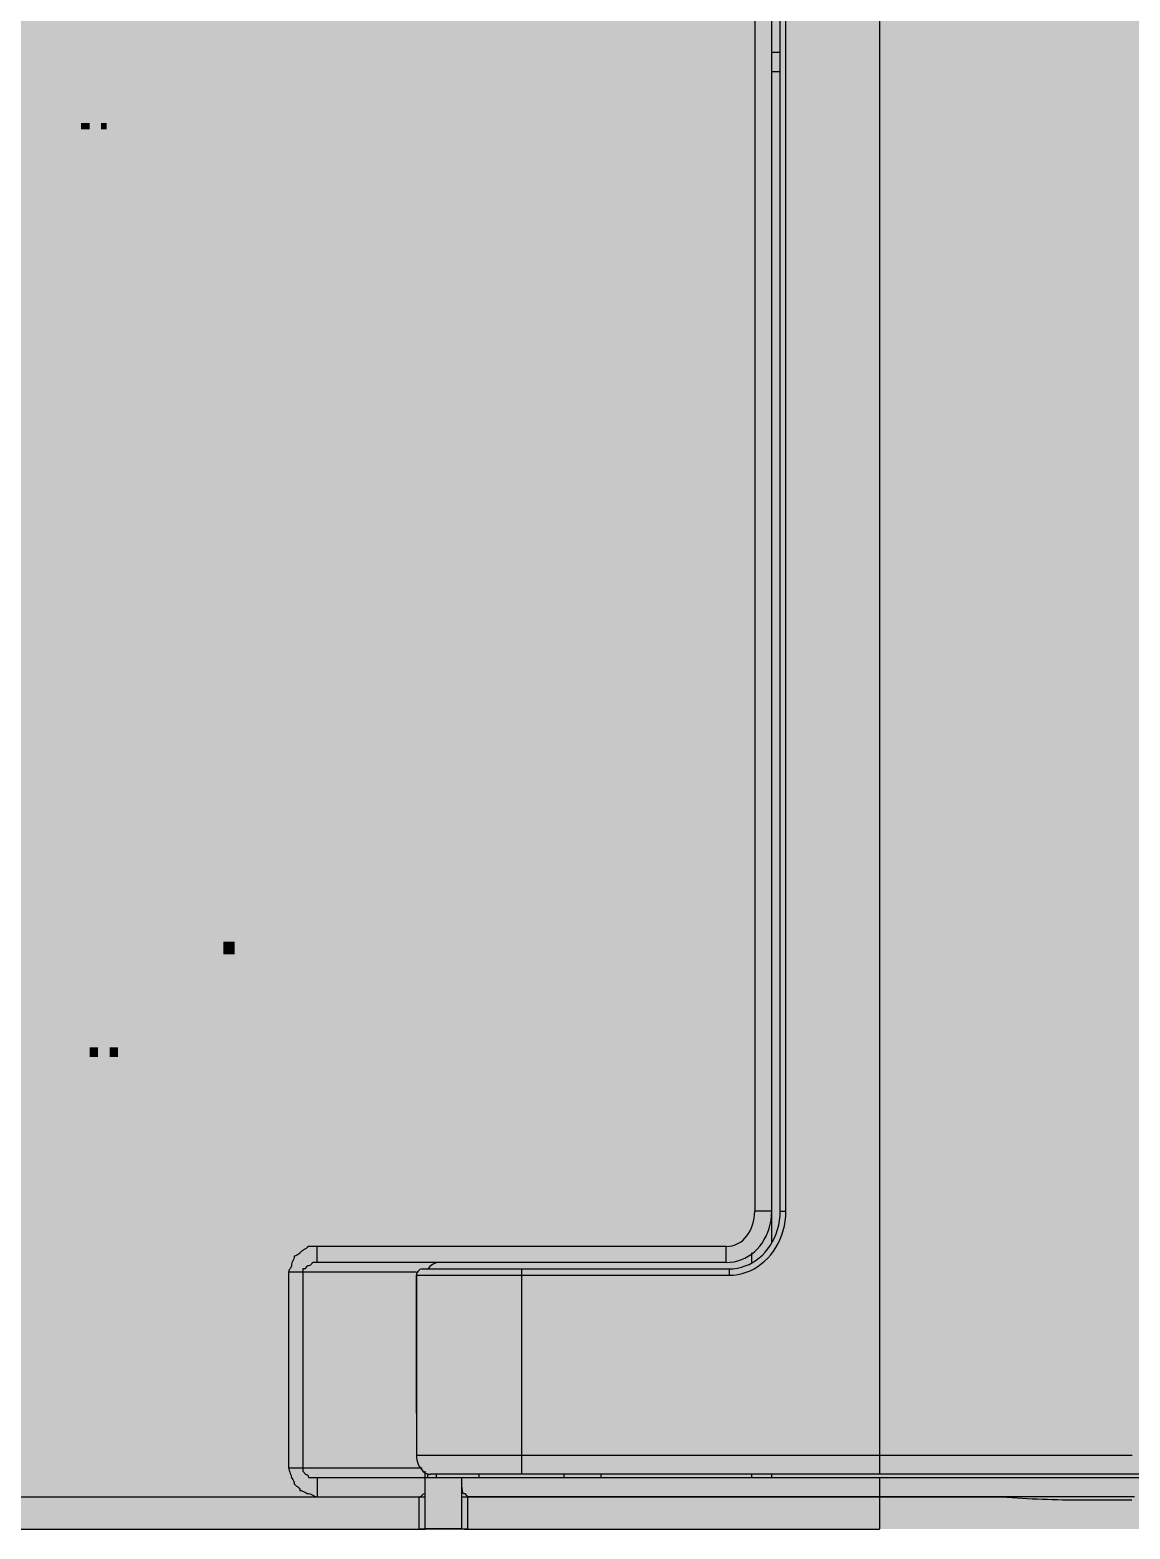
# Model space of a CAD drawing. Header units: millimetres. Extents: x 0 to 966, y -664 to 90.
# Drawn here: x 109.2 to 146.1, y -650 to -599.7 of the extents above; entities that cross this region are included whole.
import ezdxf

# ---------------------------------------------------------------- set-up
doc = ezdxf.new("R2010")
doc.units = ezdxf.units.MM
for name, color, linetype in [('HDL_BODY', 7, 'Continuous'), ('HDL_DETAIL', 7, 'Continuous'), ('HDL_PRINT', 7, 'Continuous')]:
    doc.layers.add(name, color=color, linetype=linetype)

# ---------------------------------------------------------------- blocks, each defined once
blk = doc.blocks.new('M_DRGBW4.1_FRONT')
at = {"layer": 'HDL_BODY', "true_color": 0xe9e9eb}
blk.add_hatch(color=254, dxfattribs=at).paths.add_polyline_path([(0, 0), (183, 0), (183, 84), (0, 84)])
at = {"layer": 'HDL_BODY', "true_color": 0xf4f4f5}
blk.add_hatch(color=7, dxfattribs=at).paths.add_polyline_path([(53.07, 1), (134.505, 1), (134.505, 83), (53.07, 83)])
at = {"layer": 'HDL_PRINT', "true_color": 0x5b5b5e}
for points in [[(110.446, 47.156), (110.446, 46.941), (109.303, 46.941), (109.304, 46.949), (109.307, 46.97), (109.315, 46.996), (109.331, 47.022), (109.357, 47.042), (109.397, 47.05), (109.397, 47.095), (109.399, 47.139), (109.404, 47.179), (109.415, 47.213), (109.432, 47.241), (109.458, 47.258), (109.493, 47.265), (109.529, 47.305), (109.565, 47.346), (109.601, 47.386), (109.636, 47.426), (109.672, 47.466), (109.708, 47.507), (109.744, 47.547), (109.78, 47.588), (109.84, 47.656), (109.893, 47.716), (109.942, 47.771), (109.986, 47.82), (110.026, 47.865), (110.062, 47.906), (110.097, 47.945), (110.13, 47.981), (110.162, 48.017), (110.202, 48.071), (110.228, 48.122), (110.244, 48.167), (110.252, 48.202), (110.255, 48.226), (110.256, 48.235), (110.255, 48.28), (110.254, 48.323), (110.248, 48.363), (110.238, 48.398), (110.222, 48.425), (110.197, 48.443), (110.162, 48.449), (110.121, 48.495), (110.091, 48.526), (110.066, 48.544), (110.041, 48.554), (110.01, 48.558), (109.969, 48.558), (109.899, 48.558), (109.846, 48.556), (109.807, 48.549), (109.777, 48.538), (109.749, 48.518), (109.719, 48.489), (109.683, 48.449), (109.649, 48.443), (109.624, 48.425), (109.607, 48.398), (109.597, 48.363), (109.592, 48.323), (109.59, 48.28), (109.59, 48.235), (109.397, 48.235), (109.401, 48.31), (109.413, 48.377), (109.432, 48.437), (109.457, 48.49), (109.486, 48.538), (109.519, 48.582), (109.554, 48.624), (109.59, 48.663), (109.625, 48.699), (109.662, 48.726), (109.701, 48.746), (109.743, 48.759), (109.79, 48.767), (109.843, 48.771), (109.902, 48.772), (109.969, 48.772), (110.01, 48.772), (110.056, 48.771), (110.107, 48.767), (110.161, 48.759), (110.214, 48.746), (110.265, 48.726), (110.312, 48.699), (110.352, 48.663), (110.383, 48.624), (110.406, 48.582), (110.423, 48.538), (110.434, 48.49), (110.441, 48.437), (110.444, 48.377), (110.445, 48.31), (110.446, 48.235), (110.446, 48.226), (110.446, 48.202), (110.446, 48.167), (110.446, 48.122), (110.446, 48.071), (110.446, 48.017), (110.411, 48.011), (110.384, 47.993), (110.362, 47.967), (110.342, 47.932), (110.319, 47.892), (110.292, 47.849), (110.256, 47.802), (110.247, 47.763), (110.225, 47.723), (110.191, 47.682), (110.149, 47.642), (110.102, 47.601), (110.055, 47.561), (110.009, 47.52), (109.969, 47.479), (109.929, 47.434), (109.889, 47.39), (109.848, 47.35), (109.807, 47.316), (109.766, 47.289), (109.724, 47.271), (109.683, 47.265), (109.683, 47.257), (109.68, 47.236), (109.671, 47.21), (109.655, 47.184), (109.629, 47.164), (109.59, 47.156), (110.446, 47.156)], [(115.023, 46.941), (114.354, 48.772), (114.641, 48.772), (115.023, 47.374), (115.063, 47.32), (115.089, 47.269), (115.105, 47.224), (115.113, 47.188), (115.116, 47.164), (115.117, 47.156), (115.157, 47.202), (115.185, 47.236), (115.201, 47.265), (115.21, 47.293), (115.213, 47.327), (115.213, 47.374), (115.689, 48.772), (115.879, 48.772), (115.31, 46.941), (115.023, 46.941)], [(118.739, 43.282), (118.453, 43.282), (118.453, 46.941), (118.447, 47.053), (118.431, 47.158), (118.404, 47.256), (118.369, 47.347), (118.325, 47.43), (118.273, 47.506), (118.215, 47.573), (118.151, 47.633), (118.082, 47.684), (118.009, 47.726), (117.932, 47.759), (117.853, 47.783), (117.772, 47.797), (117.69, 47.802), (116.355, 47.802), (116.355, 48.126), (117.69, 48.126), (117.797, 48.119), (117.9, 48.101), (118, 48.072), (118.096, 48.032), (118.187, 47.981), (118.274, 47.921), (118.355, 47.853), (118.43, 47.776), (118.498, 47.692), (118.558, 47.6), (118.611, 47.503), (118.656, 47.399), (118.691, 47.291), (118.718, 47.178), (118.734, 47.061), (118.739, 46.941), (118.739, 43.282)], [(110.925, 47.157), (111.211, 47.157), (111.211, 46.941), (110.925, 46.941), (110.925, 47.157)], [(111.591, 47.157), (111.781, 47.157), (111.781, 46.941), (111.591, 46.941), (111.591, 47.157)], [(119.215, 42.421), (119.408, 42.421), (119.408, 41.342), (119.408, 41.267), (119.407, 41.2), (119.403, 41.141), (119.396, 41.088), (119.385, 41.041), (119.368, 40.996), (119.344, 40.954), (119.312, 40.914), (119.308, 40.873), (119.295, 40.832), (119.276, 40.792), (119.252, 40.752), (119.223, 40.712), (119.191, 40.671), (119.157, 40.631), (119.122, 40.59), (119.086, 40.585), (119.048, 40.573), (119.009, 40.556), (118.966, 40.536), (118.918, 40.516), (118.866, 40.498), (118.806, 40.486), (118.739, 40.481), (118.672, 40.481), (118.613, 40.483), (118.56, 40.487), (118.513, 40.495), (118.471, 40.508), (118.432, 40.527), (118.395, 40.554), (118.36, 40.59), (118.318, 40.631), (118.279, 40.662), (118.243, 40.687), (118.212, 40.71), (118.188, 40.735), (118.172, 40.765), (118.167, 40.805), (118.139, 40.873), (118.117, 40.936), (118.101, 40.993), (118.089, 41.048), (118.081, 41.102), (118.077, 41.156), (118.074, 41.213), (118.073, 41.275), (118.073, 41.342), (118.073, 42.421), (118.263, 42.421), (118.263, 41.342), (118.267, 41.267), (118.278, 41.2), (118.294, 41.141), (118.311, 41.088), (118.329, 41.041), (118.344, 40.996), (118.355, 40.954), (118.36, 40.914), (118.453, 40.805), (118.494, 40.766), (118.536, 40.738), (118.577, 40.719), (118.618, 40.707), (118.659, 40.702), (118.699, 40.699), (118.739, 40.699), (118.815, 40.705), (118.879, 40.72), (118.932, 40.741), (118.973, 40.763), (119.002, 40.784), (119.02, 40.799), (119.026, 40.805), (119.057, 40.845), (119.088, 40.892), (119.118, 40.945), (119.144, 41.003), (119.168, 41.066), (119.188, 41.132), (119.203, 41.201), (119.212, 41.271), (119.215, 41.342), (119.215, 42.421)], [(120.074, 40.481), (120.074, 42.203), (119.598, 42.203), (119.598, 42.421), (120.837, 42.421), (120.837, 42.203), (120.361, 42.203), (120.361, 40.481), (120.074, 40.481)], [(117.69, 34.669), (116.355, 34.669), (116.355, 34.992), (117.69, 34.992), (117.772, 34.999), (117.853, 35.017), (117.932, 35.047), (118.009, 35.088), (118.082, 35.138), (118.151, 35.196), (118.215, 35.262), (118.273, 35.334), (118.325, 35.412), (118.369, 35.494), (118.404, 35.581), (118.431, 35.67), (118.447, 35.761), (118.453, 35.852), (118.453, 39.515), (118.739, 39.515), (118.739, 35.852), (118.734, 35.733), (118.718, 35.616), (118.691, 35.504), (118.656, 35.395), (118.611, 35.292), (118.558, 35.195), (118.498, 35.103), (118.43, 35.019), (118.355, 34.942), (118.274, 34.874), (118.187, 34.814), (118.096, 34.763), (118, 34.723), (117.9, 34.694), (117.797, 34.676), (117.69, 34.669)], [(111.687, 19.275), (111.208, 21.536), (111.687, 21.536), (111.97, 19.921), (112.353, 21.536), (112.829, 21.536), (113.212, 19.921), (113.499, 21.536), (113.878, 21.536), (113.402, 19.275), (113.019, 19.275), (112.543, 20.89), (112.163, 19.275), (111.687, 19.275)], [(117.404, 19.275), (117.024, 19.275), (117.024, 20.89), (116.964, 20.85), (116.91, 20.805), (116.859, 20.758), (116.81, 20.71), (116.763, 20.666), (116.714, 20.626), (116.663, 20.595), (116.608, 20.574), (116.548, 20.567), (116.548, 20.997), (116.589, 21.003), (116.629, 21.021), (116.67, 21.048), (116.711, 21.082), (116.752, 21.123), (116.793, 21.167), (116.835, 21.213), (116.87, 21.222), (116.905, 21.248), (116.941, 21.286), (116.976, 21.334), (117.012, 21.386), (117.047, 21.44), (117.083, 21.491), (117.118, 21.536), (117.404, 21.536), (117.404, 19.275)], [(115.689, 19.705), (116.071, 19.705), (116.071, 19.275), (115.689, 19.275), (115.689, 19.705)], [(110.828, 16.045), (110.828, 15.83), (109.683, 15.83), (109.683, 15.876), (109.683, 15.909), (109.683, 15.937), (109.683, 15.965), (109.683, 15.999), (109.683, 16.045), (109.719, 16.085), (109.747, 16.116), (109.769, 16.141), (109.79, 16.164), (109.812, 16.189), (109.84, 16.22), (109.876, 16.26), (109.911, 16.301), (109.947, 16.341), (109.982, 16.381), (110.018, 16.422), (110.054, 16.462), (110.09, 16.503), (110.126, 16.543), (110.162, 16.583), (110.222, 16.651), (110.276, 16.712), (110.324, 16.767), (110.367, 16.816), (110.406, 16.861), (110.443, 16.902), (110.477, 16.941), (110.51, 16.978), (110.542, 17.014), (110.578, 17.06), (110.603, 17.106), (110.621, 17.152), (110.631, 17.198), (110.636, 17.245), (110.638, 17.291), (110.639, 17.337), (110.638, 17.383), (110.636, 17.427), (110.631, 17.467), (110.621, 17.501), (110.603, 17.528), (110.578, 17.546), (110.542, 17.552), (110.506, 17.592), (110.476, 17.621), (110.449, 17.64), (110.418, 17.651), (110.379, 17.657), (110.326, 17.66), (110.256, 17.66), (110.216, 17.66), (110.177, 17.657), (110.142, 17.651), (110.111, 17.64), (110.087, 17.621), (110.072, 17.592), (110.066, 17.552), (110.03, 17.506), (110.005, 17.46), (109.987, 17.414), (109.977, 17.368), (109.972, 17.322), (109.97, 17.275), (109.969, 17.229), (109.683, 17.337), (109.715, 17.382), (109.74, 17.434), (109.761, 17.492), (109.78, 17.552), (109.798, 17.612), (109.819, 17.67), (109.844, 17.722), (109.876, 17.767), (109.916, 17.772), (109.963, 17.784), (110.018, 17.801), (110.078, 17.821), (110.143, 17.841), (110.211, 17.858), (110.281, 17.87), (110.352, 17.875), (110.391, 17.87), (110.438, 17.857), (110.489, 17.835), (110.542, 17.808), (110.595, 17.775), (110.646, 17.739), (110.693, 17.7), (110.732, 17.66), (110.768, 17.614), (110.793, 17.568), (110.81, 17.522), (110.821, 17.475), (110.826, 17.429), (110.828, 17.383), (110.828, 17.337), (110.828, 17.284), (110.828, 17.233), (110.828, 17.189), (110.828, 17.153), (110.828, 17.13), (110.828, 17.121), (110.824, 17.081), (110.812, 17.041), (110.793, 17), (110.768, 16.96), (110.74, 16.92), (110.708, 16.879), (110.673, 16.839), (110.639, 16.799), (110.63, 16.758), (110.607, 16.718), (110.573, 16.678), (110.53, 16.637), (110.484, 16.597), (110.436, 16.556), (110.391, 16.516), (110.352, 16.476), (110.289, 16.436), (110.241, 16.397), (110.204, 16.36), (110.174, 16.328), (110.149, 16.3), (110.125, 16.279), (110.098, 16.265), (110.066, 16.26), (110.061, 16.22), (110.047, 16.189), (110.028, 16.164), (110.007, 16.141), (109.989, 16.116), (109.975, 16.085), (109.969, 16.045), (110.828, 16.045)], [(115.879, 15.83), (115.117, 17.875), (115.403, 17.875), (115.879, 16.368), (115.885, 16.322), (115.898, 16.276), (115.917, 16.23), (115.938, 16.183), (115.957, 16.137), (115.97, 16.091), (115.976, 16.045), (115.976, 16.091), (115.978, 16.137), (115.983, 16.183), (115.994, 16.23), (116.011, 16.276), (116.036, 16.322), (116.072, 16.368), (116.548, 17.875), (116.738, 17.875), (116.072, 15.83), (115.879, 15.83)], [(111.208, 16.153), (111.494, 16.153), (111.494, 15.83), (111.208, 15.83), (111.208, 16.153)], [(111.877, 16.153), (112.163, 16.153), (112.163, 15.83), (111.877, 15.83), (111.877, 16.153)]]:
    blk.add_hatch(color=251, dxfattribs=at).paths.add_polyline_path(points)
h = blk.add_hatch(color=251, dxfattribs=at)
h.paths.add_polyline_path([(112.64, 46.941), (112.64, 47.374), (111.97, 47.374), (111.97, 47.588), (112.736, 48.772), (112.829, 48.772), (112.829, 47.588), (113.116, 47.588), (113.116, 47.374), (112.829, 47.374), (112.829, 46.941), (112.64, 46.941)])
h.paths.add_polyline_path([(112.64, 47.588), (112.64, 48.449), (112.163, 47.588), (112.64, 47.588)])
h = blk.add_hatch(color=251, dxfattribs=at)
h.paths.add_polyline_path([(113.212, 47.802), (113.212, 47.874), (113.213, 47.944), (113.216, 48.014), (113.22, 48.08), (113.228, 48.143), (113.24, 48.201), (113.256, 48.254), (113.278, 48.301), (113.306, 48.34), (113.31, 48.381), (113.322, 48.422), (113.341, 48.462), (113.366, 48.503), (113.395, 48.544), (113.428, 48.584), (113.463, 48.624), (113.499, 48.663), (113.507, 48.699), (113.53, 48.726), (113.564, 48.746), (113.605, 48.759), (113.651, 48.767), (113.698, 48.771), (113.743, 48.772), (113.782, 48.772), (113.839, 48.772), (113.891, 48.772), (113.935, 48.772), (113.964, 48.772), (113.975, 48.772), (114.015, 48.732), (114.053, 48.701), (114.089, 48.675), (114.119, 48.652), (114.143, 48.628), (114.159, 48.597), (114.164, 48.558), (114.2, 48.511), (114.226, 48.465), (114.243, 48.418), (114.253, 48.372), (114.259, 48.326), (114.261, 48.28), (114.261, 48.235), (114.265, 48.194), (114.276, 48.151), (114.291, 48.106), (114.308, 48.058), (114.325, 48.005), (114.34, 47.945), (114.35, 47.878), (114.354, 47.802), (114.351, 47.734), (114.343, 47.673), (114.33, 47.615), (114.315, 47.56), (114.3, 47.506), (114.285, 47.452), (114.273, 47.394), (114.264, 47.332), (114.261, 47.265), (114.257, 47.224), (114.244, 47.183), (114.225, 47.143), (114.201, 47.103), (114.171, 47.063), (114.139, 47.022), (114.104, 46.982), (114.068, 46.941), (114.028, 46.935), (113.987, 46.92), (113.946, 46.9), (113.905, 46.877), (113.864, 46.857), (113.823, 46.842), (113.782, 46.836), (113.715, 46.841), (113.656, 46.854), (113.604, 46.875), (113.557, 46.902), (113.515, 46.935), (113.475, 46.971), (113.438, 47.01), (113.402, 47.05), (113.373, 47.115), (113.345, 47.18), (113.318, 47.246), (113.294, 47.314), (113.271, 47.385), (113.251, 47.46), (113.235, 47.538), (113.223, 47.621), (113.215, 47.708), (113.212, 47.802)])
h.paths.add_polyline_path([(113.402, 47.802), (113.405, 47.699), (113.414, 47.604), (113.427, 47.519), (113.442, 47.445), (113.458, 47.382), (113.474, 47.332), (113.486, 47.295), (113.495, 47.272), (113.499, 47.265), (113.539, 47.218), (113.579, 47.174), (113.62, 47.134), (113.66, 47.1), (113.701, 47.074), (113.741, 47.056), (113.782, 47.05), (113.823, 47.056), (113.862, 47.074), (113.898, 47.1), (113.929, 47.134), (113.953, 47.174), (113.969, 47.218), (113.975, 47.265), (114.002, 47.301), (114.024, 47.339), (114.04, 47.381), (114.052, 47.427), (114.06, 47.481), (114.065, 47.543), (114.067, 47.617), (114.068, 47.702), (114.068, 47.802), (114.068, 47.896), (114.067, 47.983), (114.065, 48.064), (114.062, 48.138), (114.056, 48.206), (114.048, 48.267), (114.036, 48.322), (114.02, 48.371), (114, 48.413), (113.975, 48.449), (113.969, 48.489), (113.953, 48.518), (113.929, 48.538), (113.898, 48.549), (113.862, 48.556), (113.823, 48.558), (113.782, 48.558), (113.741, 48.558), (113.701, 48.556), (113.66, 48.549), (113.62, 48.538), (113.579, 48.518), (113.539, 48.489), (113.499, 48.449), (113.496, 48.413), (113.489, 48.371), (113.478, 48.322), (113.465, 48.267), (113.45, 48.206), (113.436, 48.138), (113.423, 48.064), (113.412, 47.983), (113.405, 47.896), (113.402, 47.802)])
h = blk.add_hatch(color=251, dxfattribs=at)
h.paths.add_polyline_path([(116.262, 41.451), (116.264, 41.537), (116.271, 41.618), (116.283, 41.694), (116.299, 41.766), (116.32, 41.835), (116.346, 41.901), (116.377, 41.964), (116.413, 42.026), (116.453, 42.086), (116.498, 42.145), (116.548, 42.203), (116.579, 42.236), (116.616, 42.268), (116.659, 42.299), (116.708, 42.327), (116.762, 42.353), (116.822, 42.376), (116.888, 42.395), (116.959, 42.409), (117.036, 42.418), (117.118, 42.421), (117.158, 42.421), (117.205, 42.42), (117.256, 42.416), (117.309, 42.408), (117.363, 42.395), (117.414, 42.375), (117.46, 42.348), (117.501, 42.312), (117.537, 42.272), (117.572, 42.231), (117.608, 42.191), (117.644, 42.151), (117.679, 42.11), (117.715, 42.07), (117.751, 42.03), (117.787, 41.989), (117.79, 41.921), (117.799, 41.859), (117.812, 41.802), (117.827, 41.747), (117.843, 41.693), (117.858, 41.638), (117.871, 41.581), (117.88, 41.519), (117.883, 41.451), (117.88, 41.383), (117.871, 41.322), (117.858, 41.264), (117.843, 41.209), (117.827, 41.155), (117.812, 41.101), (117.799, 41.043), (117.79, 40.981), (117.787, 40.914), (117.751, 40.873), (117.715, 40.832), (117.679, 40.792), (117.644, 40.752), (117.608, 40.712), (117.572, 40.671), (117.537, 40.631), (117.501, 40.59), (117.434, 40.585), (117.374, 40.573), (117.322, 40.556), (117.274, 40.536), (117.231, 40.516), (117.192, 40.498), (117.154, 40.486), (117.118, 40.481), (117.047, 40.486), (116.977, 40.498), (116.909, 40.516), (116.845, 40.536), (116.785, 40.556), (116.73, 40.573), (116.682, 40.585), (116.642, 40.59), (116.61, 40.627), (116.579, 40.664), (116.547, 40.702), (116.516, 40.744), (116.484, 40.788), (116.452, 40.838), (116.42, 40.893), (116.387, 40.954), (116.355, 41.023), (116.351, 41.062), (116.341, 41.104), (116.326, 41.148), (116.309, 41.196), (116.292, 41.249), (116.277, 41.309), (116.266, 41.376), (116.262, 41.451)])
h.paths.add_polyline_path([(116.548, 41.451), (116.548, 41.38), (116.549, 41.31), (116.552, 41.241), (116.557, 41.175), (116.564, 41.112), (116.576, 41.054), (116.592, 41.001), (116.614, 40.954), (116.642, 40.914), (116.677, 40.877), (116.719, 40.843), (116.766, 40.81), (116.817, 40.779), (116.873, 40.753), (116.931, 40.731), (116.992, 40.714), (117.055, 40.703), (117.118, 40.699), (117.158, 40.704), (117.205, 40.717), (117.256, 40.738), (117.309, 40.765), (117.363, 40.798), (117.414, 40.834), (117.46, 40.873), (117.501, 40.914), (117.529, 40.954), (117.552, 41.001), (117.569, 41.054), (117.581, 41.112), (117.589, 41.175), (117.594, 41.241), (117.596, 41.31), (117.597, 41.38), (117.597, 41.451), (117.597, 41.527), (117.597, 41.594), (117.597, 41.654), (117.597, 41.707), (117.597, 41.755), (117.597, 41.8), (117.597, 41.843), (117.597, 41.884), (117.561, 41.929), (117.534, 41.972), (117.511, 42.012), (117.49, 42.047), (117.468, 42.074), (117.44, 42.092), (117.404, 42.098), (117.364, 42.137), (117.323, 42.165), (117.283, 42.184), (117.242, 42.195), (117.2, 42.201), (117.159, 42.203), (117.118, 42.203), (117.058, 42.203), (117.003, 42.201), (116.953, 42.195), (116.905, 42.185), (116.857, 42.167), (116.809, 42.14), (116.758, 42.103), (116.703, 42.053), (116.642, 41.989), (116.614, 41.953), (116.592, 41.916), (116.576, 41.875), (116.564, 41.828), (116.557, 41.774), (116.552, 41.711), (116.549, 41.637), (116.548, 41.551), (116.548, 41.451)])
h = blk.add_hatch(color=251, dxfattribs=at)
h.paths.add_polyline_path([(109.397, 21.536), (110.162, 21.536), (110.238, 21.536), (110.304, 21.536), (110.361, 21.536), (110.412, 21.536), (110.458, 21.536), (110.501, 21.536), (110.542, 21.536), (110.59, 21.49), (110.634, 21.46), (110.673, 21.441), (110.704, 21.432), (110.724, 21.428), (110.732, 21.428), (110.773, 21.388), (110.812, 21.357), (110.848, 21.332), (110.879, 21.309), (110.903, 21.283), (110.919, 21.253), (110.925, 21.213), (110.959, 21.166), (110.984, 21.12), (111.001, 21.074), (111.011, 21.028), (111.016, 20.982), (111.018, 20.936), (111.018, 20.89), (111.013, 20.849), (111, 20.818), (110.981, 20.793), (110.962, 20.77), (110.943, 20.745), (110.93, 20.714), (110.925, 20.674), (110.889, 20.628), (110.861, 20.584), (110.839, 20.544), (110.818, 20.51), (110.795, 20.483), (110.768, 20.465), (110.732, 20.459), (110.773, 20.419), (110.814, 20.388), (110.856, 20.363), (110.897, 20.34), (110.937, 20.314), (110.978, 20.284), (111.018, 20.244), (111.023, 20.197), (111.037, 20.151), (111.056, 20.105), (111.077, 20.059), (111.096, 20.013), (111.109, 19.967), (111.115, 19.921), (111.114, 19.874), (111.112, 19.828), (111.107, 19.782), (111.097, 19.736), (111.079, 19.69), (111.054, 19.644), (111.018, 19.598), (111.013, 19.552), (110.997, 19.508), (110.974, 19.468), (110.944, 19.433), (110.908, 19.406), (110.869, 19.389), (110.828, 19.382), (110.792, 19.343), (110.763, 19.314), (110.735, 19.295), (110.704, 19.283), (110.665, 19.277), (110.613, 19.275), (110.542, 19.275), (110.533, 19.275), (110.508, 19.275), (110.467, 19.275), (110.411, 19.275), (110.342, 19.275), (110.261, 19.275), (110.169, 19.275), (110.066, 19.275), (109.397, 19.275), (109.397, 21.536)])
h.paths.add_polyline_path([(109.78, 21.105), (109.78, 20.567), (110.066, 20.567), (110.153, 20.567), (110.224, 20.567), (110.28, 20.567), (110.32, 20.567), (110.344, 20.567), (110.352, 20.567), (110.399, 20.612), (110.443, 20.642), (110.482, 20.661), (110.514, 20.67), (110.534, 20.674), (110.542, 20.674), (110.547, 20.714), (110.561, 20.745), (110.58, 20.77), (110.601, 20.793), (110.619, 20.818), (110.633, 20.849), (110.639, 20.89), (110.631, 20.935), (110.614, 20.965), (110.59, 20.984), (110.567, 20.993), (110.549, 20.997), (110.542, 20.997), (110.536, 21.037), (110.521, 21.065), (110.497, 21.085), (110.466, 21.096), (110.431, 21.102), (110.392, 21.104), (110.352, 21.105), (110.344, 21.105), (110.32, 21.105), (110.28, 21.105), (110.224, 21.105), (110.153, 21.105), (110.066, 21.105), (109.78, 21.105)])
h.paths.add_polyline_path([(109.78, 20.244), (109.78, 19.598), (110.162, 19.598), (110.249, 19.598), (110.32, 19.598), (110.375, 19.598), (110.414, 19.598), (110.438, 19.598), (110.446, 19.598), (110.482, 19.604), (110.509, 19.619), (110.532, 19.64), (110.552, 19.663), (110.575, 19.684), (110.603, 19.7), (110.639, 19.705), (110.639, 19.751), (110.639, 19.785), (110.639, 19.813), (110.639, 19.841), (110.639, 19.875), (110.639, 19.921), (110.639, 19.966), (110.639, 20), (110.639, 20.028), (110.639, 20.056), (110.639, 20.09), (110.639, 20.136), (110.542, 20.136), (110.506, 20.172), (110.469, 20.198), (110.43, 20.217), (110.387, 20.23), (110.34, 20.238), (110.288, 20.242), (110.229, 20.243), (110.162, 20.244), (109.78, 20.244)])
h = blk.add_hatch(color=251, dxfattribs=at)
h.paths.add_polyline_path([(114.83, 19.275), (114.83, 19.705), (113.975, 19.705), (113.975, 20.028), (114.83, 21.536), (115.213, 21.536), (115.213, 20.028), (115.403, 20.028), (115.403, 19.705), (115.213, 19.705), (115.213, 19.275), (114.83, 19.275)])
h.paths.add_polyline_path([(114.83, 20.028), (114.83, 20.89), (114.354, 20.028), (114.83, 20.028)])
h = blk.add_hatch(color=251, dxfattribs=at)
h.paths.add_polyline_path([(113.212, 15.83), (113.212, 16.368), (112.45, 16.368), (112.45, 16.583), (113.212, 17.875), (113.402, 17.875), (113.402, 16.583), (113.688, 16.583), (113.688, 16.368), (113.402, 16.368), (113.402, 15.83), (113.212, 15.83)])
h.paths.add_polyline_path([(113.212, 16.583), (113.212, 17.444), (112.64, 16.583), (113.212, 16.583)])
h = blk.add_hatch(color=251, dxfattribs=at)
h.paths.add_polyline_path([(113.878, 16.799), (113.878, 16.899), (113.878, 16.986), (113.878, 17.062), (113.878, 17.13), (113.878, 17.193), (113.878, 17.253), (113.878, 17.313), (113.878, 17.376), (113.878, 17.444), (113.914, 17.485), (113.95, 17.525), (113.986, 17.566), (114.021, 17.606), (114.057, 17.646), (114.093, 17.687), (114.128, 17.727), (114.164, 17.767), (114.173, 17.803), (114.196, 17.83), (114.23, 17.849), (114.271, 17.862), (114.318, 17.869), (114.365, 17.873), (114.411, 17.875), (114.451, 17.875), (114.491, 17.875), (114.531, 17.872), (114.572, 17.867), (114.613, 17.855), (114.654, 17.836), (114.696, 17.807), (114.737, 17.767), (114.83, 17.66), (114.862, 17.62), (114.888, 17.579), (114.908, 17.539), (114.927, 17.498), (114.945, 17.458), (114.966, 17.418), (114.991, 17.377), (115.023, 17.337), (115.023, 17.297), (115.023, 17.25), (115.023, 17.197), (115.023, 17.139), (115.023, 17.076), (115.023, 17.01), (115.023, 16.941), (115.023, 16.87), (115.023, 16.799), (115.023, 16.727), (115.022, 16.656), (115.02, 16.587), (115.015, 16.521), (115.007, 16.458), (114.995, 16.4), (114.978, 16.347), (114.956, 16.3), (114.927, 16.26), (114.923, 16.22), (114.91, 16.18), (114.891, 16.139), (114.867, 16.099), (114.838, 16.058), (114.806, 16.018), (114.772, 15.978), (114.737, 15.937), (114.696, 15.898), (114.654, 15.869), (114.613, 15.85), (114.572, 15.838), (114.531, 15.832), (114.491, 15.83), (114.451, 15.83), (114.384, 15.835), (114.324, 15.848), (114.272, 15.869), (114.224, 15.897), (114.181, 15.93), (114.142, 15.966), (114.104, 16.005), (114.068, 16.045), (114.021, 16.08), (113.982, 16.124), (113.951, 16.177), (113.927, 16.238), (113.909, 16.305), (113.896, 16.379), (113.887, 16.457), (113.882, 16.539), (113.879, 16.624), (113.878, 16.711), (113.878, 16.799)])
h.paths.add_polyline_path([(114.068, 16.799), (114.071, 16.705), (114.078, 16.618), (114.089, 16.537), (114.102, 16.463), (114.116, 16.395), (114.131, 16.334), (114.144, 16.279), (114.154, 16.23), (114.162, 16.188), (114.164, 16.153), (114.206, 16.113), (114.247, 16.084), (114.287, 16.065), (114.328, 16.053), (114.369, 16.047), (114.41, 16.045), (114.451, 16.045), (114.491, 16.045), (114.531, 16.047), (114.572, 16.053), (114.613, 16.065), (114.654, 16.084), (114.696, 16.113), (114.737, 16.153), (114.74, 16.188), (114.747, 16.23), (114.757, 16.279), (114.77, 16.334), (114.784, 16.395), (114.798, 16.463), (114.81, 16.537), (114.821, 16.618), (114.828, 16.705), (114.83, 16.799), (114.828, 16.895), (114.821, 16.991), (114.81, 17.083), (114.798, 17.172), (114.784, 17.256), (114.77, 17.333), (114.757, 17.403), (114.747, 17.464), (114.74, 17.514), (114.737, 17.552), (114.696, 17.592), (114.654, 17.621), (114.613, 17.64), (114.572, 17.651), (114.531, 17.657), (114.491, 17.66), (114.451, 17.66), (114.41, 17.66), (114.369, 17.657), (114.328, 17.651), (114.287, 17.64), (114.247, 17.621), (114.206, 17.592), (114.164, 17.552), (114.162, 17.514), (114.154, 17.464), (114.144, 17.403), (114.131, 17.333), (114.116, 17.256), (114.102, 17.172), (114.089, 17.083), (114.078, 16.991), (114.071, 16.895), (114.068, 16.799)])
at = {"layer": 'HDL_DETAIL', "color": 251, "true_color": 0x626369}
for points in [[(137.707, 81.607), (137.707, 1.835)], [(134.088, 9.586), (134.088, 74.5)], [(133.515, 73.425), (133.515, 10.663)], [(134.371, 10.663), (134.371, 73.425)], [(134.564, 10.663), (134.564, 73.425)], [(134.371, 49.525), (134.088, 49.525)], [(134.371, 48.878), (134.088, 48.878)], [(132.56, 8.94), (132.694, 8.946), (132.824, 8.964), (132.951, 8.994), (133.073, 9.035), (133.19, 9.087), (133.302, 9.148), (133.408, 9.22), (133.508, 9.301), (133.602, 9.39), (133.689, 9.488), (133.768, 9.593), (133.839, 9.706), (133.903, 9.826), (133.958, 9.952), (134.004, 10.084), (134.04, 10.222), (134.066, 10.364), (134.083, 10.511), (134.088, 10.663)], [(132.56, 9.478), (132.665, 9.484), (132.765, 9.502), (132.861, 9.532), (132.951, 9.572), (133.035, 9.623), (133.114, 9.682), (133.186, 9.751), (133.252, 9.828), (133.312, 9.912), (133.364, 10.004), (133.409, 10.102), (133.447, 10.205), (133.476, 10.313), (133.498, 10.426), (133.511, 10.543), (133.515, 10.663)], [(132.656, 8.509), (132.805, 8.516), (132.95, 8.535), (133.092, 8.567), (133.23, 8.61), (133.364, 8.664), (133.493, 8.729), (133.617, 8.804), (133.735, 8.89), (133.848, 8.984), (133.953, 9.087), (134.052, 9.199), (134.143, 9.318), (134.227, 9.444), (134.303, 9.578), (134.369, 9.718), (134.427, 9.863), (134.475, 10.014), (134.513, 10.17), (134.541, 10.331), (134.558, 10.495), (134.564, 10.663)], [(132.656, 8.724), (132.798, 8.731), (132.936, 8.75), (133.07, 8.78), (133.2, 8.823), (133.326, 8.876), (133.447, 8.94), (133.562, 9.013), (133.671, 9.097), (133.774, 9.189), (133.871, 9.29), (133.96, 9.399), (134.042, 9.515), (134.115, 9.639), (134.181, 9.769), (134.237, 9.906), (134.284, 10.048), (134.322, 10.195), (134.349, 10.347), (134.365, 10.503), (134.371, 10.663)], [(134.088, 10.663), (133.515, 10.663)], [(134.371, 10.663), (134.564, 10.663)], [(118.836, 9.478), (118.788, 9.478), (118.74, 9.478), (118.693, 9.478), (118.645, 9.478), (118.597, 9.478), (118.549, 9.478), (118.508, 9.438), (118.467, 9.407), (118.427, 9.382), (118.386, 9.359), (118.345, 9.334), (118.304, 9.303), (118.263, 9.263), (118.255, 9.255), (118.235, 9.235), (118.203, 9.209), (118.164, 9.183), (118.12, 9.163), (118.073, 9.155), (118.068, 9.109), (118.054, 9.063), (118.035, 9.017), (118.015, 8.971), (117.996, 8.925), (117.982, 8.878), (117.977, 8.832), (117.972, 8.792), (117.958, 8.761), (117.94, 8.736), (117.92, 8.713), (117.902, 8.688), (117.889, 8.657), (117.883, 8.617)], [(132.56, 9.478), (118.836, 9.478)], [(118.836, 8.94), (118.836, 9.478)], [(132.56, 8.94), (132.56, 9.478)], [(133.419, 8.94), (133.419, 9.263)], [(122.172, 8.617), (117.883, 8.617)], [(117.883, 8.617), (117.883, 2.05)], [(118.836, 8.94), (118.739, 8.94), (118.704, 8.934), (118.678, 8.919), (118.656, 8.898), (118.635, 8.875), (118.613, 8.854), (118.585, 8.838), (118.549, 8.832), (118.542, 8.832), (118.524, 8.828), (118.501, 8.819), (118.478, 8.8), (118.46, 8.77), (118.453, 8.724), (118.36, 8.724), (118.36, 8.617)], [(118.36, 8.617), (118.36, 2.05)], [(132.56, 8.94), (118.836, 8.94)], [(122.362, 8.724), (122.321, 8.718), (122.282, 8.701), (122.246, 8.674), (122.216, 8.639), (122.193, 8.599), (122.177, 8.555), (122.172, 8.509)], [(122.362, 8.724), (132.656, 8.724)], [(122.934, 8.94), (122.867, 8.935), (122.808, 8.921), (122.755, 8.9), (122.708, 8.873), (122.665, 8.84), (122.625, 8.804), (122.588, 8.765), (122.551, 8.724)], [(125.698, 8.724), (125.698, 1.835)], [(132.656, 8.724), (132.656, 8.509)], [(122.172, 8.509), (132.656, 8.509)], [(122.172, 3.88), (122.172, 8.509)], [(122.172, 8.509), (122.172, 2.481)], [(117.883, 2.05), (122.362, 2.05)], [(117.883, 2.05), (117.889, 2.004), (117.902, 1.958), (117.92, 1.912), (117.94, 1.865), (117.958, 1.819), (117.972, 1.773), (117.977, 1.727), (117.984, 1.719), (118.002, 1.695), (118.025, 1.66), (118.048, 1.615), (118.066, 1.565), (118.073, 1.512), (118.113, 1.472), (118.152, 1.441), (118.187, 1.416), (118.218, 1.393), (118.242, 1.367), (118.257, 1.337), (118.263, 1.296), (118.304, 1.291), (118.345, 1.275), (118.386, 1.254), (118.427, 1.231), (118.467, 1.21), (118.508, 1.195), (118.549, 1.189), (118.591, 1.183), (118.631, 1.167), (118.672, 1.146), (118.713, 1.124), (118.754, 1.102), (118.795, 1.087), (118.836, 1.081)], [(118.36, 2.05), (118.36, 1.942), (118.453, 1.835), (118.46, 1.834), (118.478, 1.831), (118.501, 1.821), (118.524, 1.803), (118.542, 1.772), (118.549, 1.727), (118.597, 1.727), (118.631, 1.727), (118.66, 1.727), (118.693, 1.727), (118.739, 1.727), (118.836, 1.727)], [(122.172, 2.481), (137.707, 2.481)], [(122.172, 2.481), (122.176, 2.4), (122.187, 2.321), (122.206, 2.243), (122.232, 2.17), (122.264, 2.1), (122.303, 2.037), (122.347, 1.98), (122.397, 1.93), (122.453, 1.89), (122.513, 1.86), (122.578, 1.841), (122.648, 1.835)], [(137.707, 2.481), (137.826, 2.481), (137.947, 2.481), (138.069, 2.481), (138.193, 2.481), (138.317, 2.481), (138.442, 2.481), (138.568, 2.481), (138.694, 2.481), (138.82, 2.481), (138.946, 2.481), (139.072, 2.481), (139.197, 2.481), (139.321, 2.481), (139.444, 2.481), (139.566, 2.481), (139.686, 2.481), (139.805, 2.481), (139.933, 2.481), (140.062, 2.481), (140.193, 2.481), (140.325, 2.481), (140.458, 2.481), (140.592, 2.481), (140.727, 2.481), (140.862, 2.481), (140.997, 2.481), (141.132, 2.481), (141.267, 2.481), (141.401, 2.481), (141.535, 2.481), (141.668, 2.481), (141.8, 2.481), (141.931, 2.481), (142.061, 2.481), (142.189, 2.481), (142.331, 2.481), (142.472, 2.481), (142.611, 2.481), (142.749, 2.481), (142.886, 2.481), (143.022, 2.481), (143.158, 2.481), (143.293, 2.481), (143.428, 2.481), (143.563, 2.481), (143.699, 2.481), (143.834, 2.481), (143.97, 2.481), (144.107, 2.481), (144.245, 2.481), (144.384, 2.481), (144.524, 2.481), (144.666, 2.481), (144.801, 2.481), (144.937, 2.481), (145.073, 2.481), (145.209, 2.481), (145.346, 2.481), (145.483, 2.481), (145.62, 2.481), (145.758, 2.481), (145.896, 2.481), (146.036, 2.481), (146.176, 2.481)], [(118.836, 1.727), (181.939, 1.727)], [(118.836, 1.727), (118.836, 1.081)], [(122.458, 0.005), (122.458, 1.942)], [(122.551, 1.727), (122.551, 1.835)], [(181.843, 1.835), (122.648, 1.835)], [(122.838, 1.727), (122.838, 1.835)], [(123.697, 0.005), (123.697, 1.727)], [(124.269, 1.727), (124.269, 1.835)], [(124.269, 1.727), (124.269, 1.835)], [(127.129, 1.727), (127.129, 1.835)], [(127.129, 1.727), (127.129, 1.835)], [(128.368, 1.727), (128.368, 1.835)], [(133.419, 1.727), (133.419, 1.835)], [(134.088, 1.727), (134.088, 1.835)], [(137.707, 1.727), (137.707, 0)], [(61.069, 1.081), (122.458, 1.081)], [(118.836, 1.081), (122.265, 1.081)], [(122.265, 1.081), (122.301, 1.087), (122.329, 1.102), (122.351, 1.124), (122.372, 1.146), (122.395, 1.167), (122.422, 1.183), (122.458, 1.189)], [(122.265, 0), (122.265, 1.081)], [(122.458, 1.189), (122.458, 1.197), (122.458, 1.221), (122.458, 1.256), (122.458, 1.3), (122.458, 1.351), (122.458, 1.404)], [(123.697, 1.404), (123.697, 1.358), (123.699, 1.314), (123.704, 1.274), (123.715, 1.24), (123.732, 1.213), (123.758, 1.195), (123.793, 1.189)], [(123.697, 1.081), (137.707, 1.081)], [(123.793, 1.189), (123.887, 1.081)], [(137.707, 1.081), (123.887, 1.081)], [(123.887, 1.081), (123.887, 0)], [(137.707, 1.081), (137.882, 1.081), (138.058, 1.081), (138.234, 1.081), (138.412, 1.081), (138.59, 1.081), (138.768, 1.081), (138.948, 1.081), (139.127, 1.081), (139.307, 1.081), (139.488, 1.081), (139.668, 1.081), (139.848, 1.081), (140.029, 1.081), (140.209, 1.081), (140.389, 1.081), (140.569, 1.081), (140.748, 1.081), (140.927, 1.081), (141.105, 1.081), (141.282, 1.081), (141.459, 1.081), (141.634, 1.081), (141.809, 1.081), (141.978, 1.067), (142.147, 1.054), (142.316, 1.043), (142.485, 1.032), (142.654, 1.023), (142.822, 1.015), (142.991, 1.008), (143.16, 1.001), (143.329, 0.996), (143.498, 0.991), (143.667, 0.987), (143.836, 0.984), (144.005, 0.981), (144.174, 0.979), (144.343, 0.977), (144.511, 0.976), (144.68, 0.975), (144.849, 0.974), (145.018, 0.974), (145.187, 0.974), (145.356, 0.974), (145.525, 0.974), (145.688, 0.974), (145.85, 0.974), (146.01, 0.974), (146.17, 0.974)], [(146.254, 1.081), (146.023, 1.081), (145.792, 1.081), (145.562, 1.081), (145.332, 1.081), (145.102, 1.081), (144.873, 1.081), (144.645, 1.081), (144.417, 1.081), (144.19, 1.081), (143.963, 1.081), (143.736, 1.081), (143.51, 1.081), (143.283, 1.081), (143.057, 1.081), (142.83, 1.081), (142.604, 1.081), (142.378, 1.081), (142.152, 1.081), (141.926, 1.081), (141.701, 1.081), (141.475, 1.081), (141.25, 1.081), (141.026, 1.081), (140.801, 1.081), (140.577, 1.081), (140.354, 1.081), (140.13, 1.081), (139.907, 1.081), (139.685, 1.081), (139.463, 1.081), (139.242, 1.081), (139.021, 1.081), (138.8, 1.081), (138.58, 1.081), (138.361, 1.081), (138.143, 1.081), (137.925, 1.081), (137.707, 1.081)], [(61.262, 0), (122.265, 0)], [(122.265, 0), (122.362, 0), (122.417, 0.001), (122.446, 0.002), (122.457, 0.004), (122.458, 0.005)], [(122.265, 0), (122.362, 0), (122.417, 0), (122.446, 0), (122.457, 0), (122.458, 0)], [(123.887, 0), (123.793, 0), (123.697, 0), (123.6, 0), (123.507, 0), (123.459, 0), (123.425, 0), (123.396, 0), (123.362, 0), (123.314, 0), (123.221, 0), (123.124, 0), (123.031, 0), (122.934, 0), (122.886, 0), (122.853, 0), (122.824, 0), (122.791, 0), (122.744, 0), (122.648, 0), (122.551, 0), (122.458, 0), (122.362, 0), (122.265, 0)], [(122.458, 0.005), (122.458, 0.112)], [(122.458, 0), (122.458, 0.005)], [(123.507, 0.005), (123.41, 0.005), (123.314, 0.005), (123.221, 0.005), (123.124, 0.005), (123.031, 0.005), (122.934, 0.005), (122.838, 0.005), (122.744, 0.005), (122.648, 0.005), (122.551, 0.005), (122.458, 0.005)], [(123.697, 0.005), (123.697, 0.005), (123.6, 0.005), (123.507, 0.005)], [(123.697, 0.005), (123.697, 0.112)], [(123.697, 0.005), (123.708, 0.002), (123.737, 0.001), (123.779, 0), (123.831, 0), (123.887, 0)], [(123.887, 0), (123.793, 0), (123.697, 0.005)], [(123.887, 0), (137.707, 0)]]:
    blk.add_lwpolyline(points, dxfattribs=at)
for points in [[(122.265, 0), (122.265, 0)], [(123.887, 0), (123.887, 0)]]:
    blk.add_lwpolyline(points, close=True, dxfattribs=at)

msp = doc.modelspace()

# ---------------------------------------------------------------- block references
msp.add_blockref('M_DRGBW4.1_FRONT', (0, -650))

doc.saveas('drawing.dxf')
